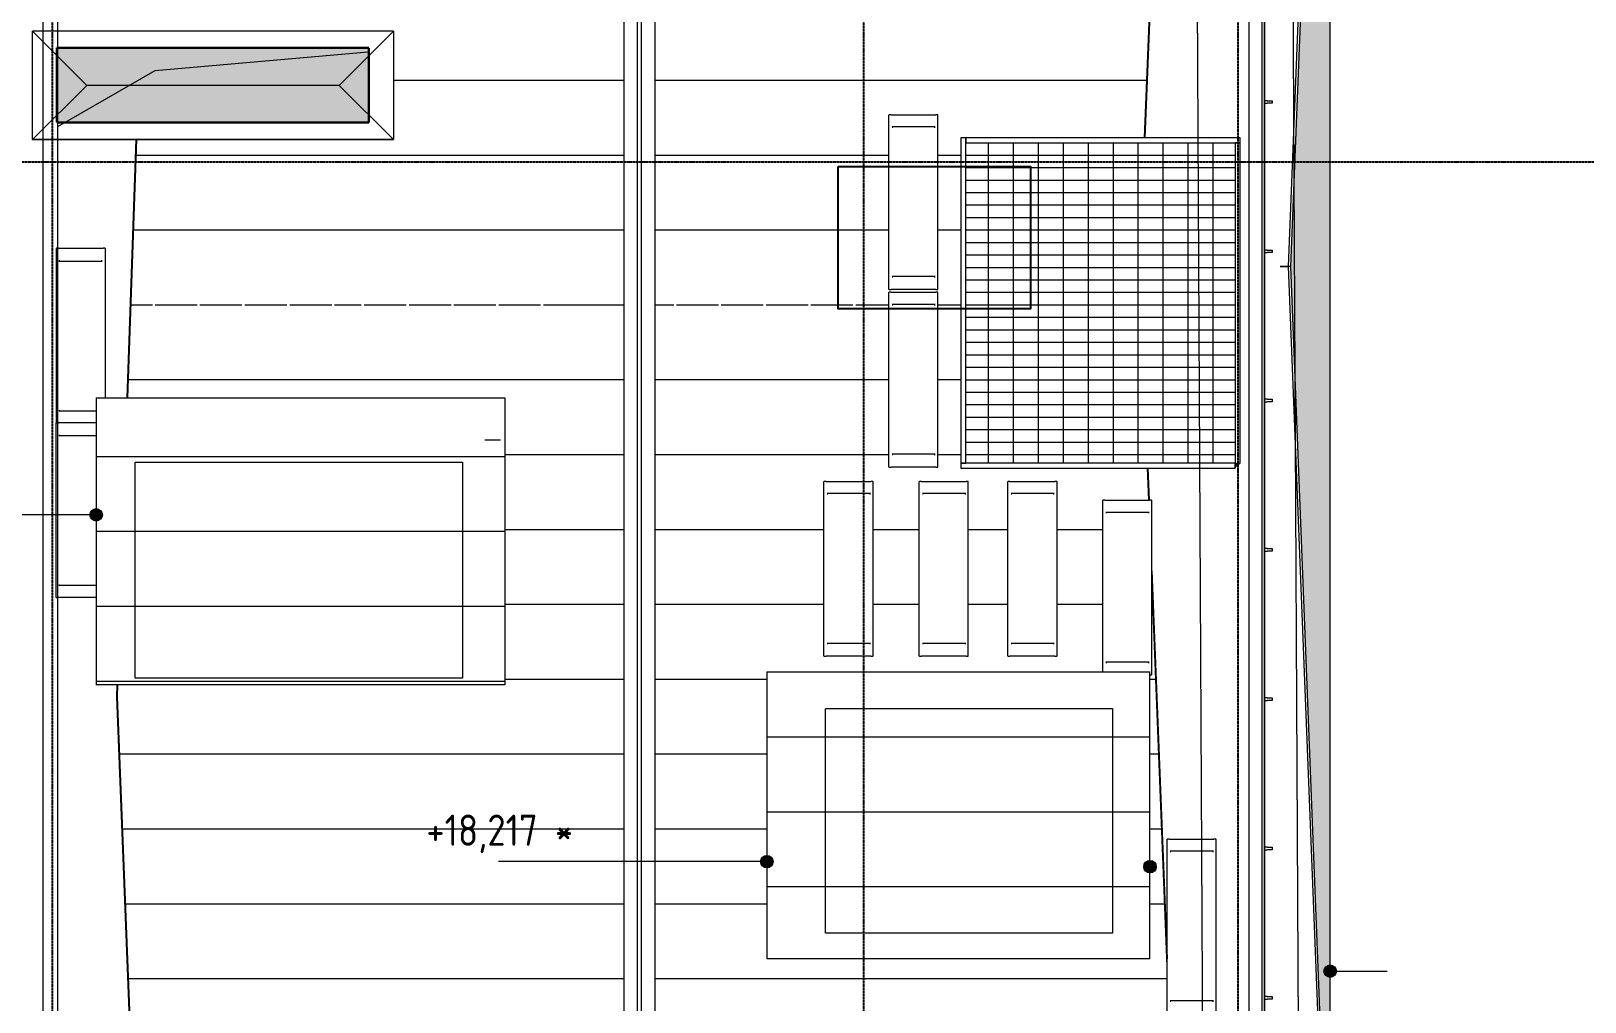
# Model space of a CAD drawing. Header units: millimetres. Extents: x -99936 to 523262, y -63190 to 327013.
# Drawn here: x 412247 to 424697, y 29809 to 37590 of the extents above; entities that cross this region are included whole.
import ezdxf

# ---------------------------------------------------------------- set-up
doc = ezdxf.new("R2010")
doc.units = ezdxf.units.MM
doc.linetypes.add('ADSK_Линия сетки', pattern=[25, 20, -2.5, 0, -2.5])
doc.linetypes.add('ADSK_Штриховая_ш3 п1_5', pattern=[4.5, 3, -1.5])
for name, color, linetype, lineweight in [('0_АР', 8, 'Continuous', 20), ('Антураж', 7, 'Continuous', 18), ('Воздуховоды', 7, 'Continuous', 18), ('Несущие колонны', 7, 'Continuous', 18), ('Ограждение', 251, 'Continuous', 18)]:
    doc.layers.add(name, color=color, linetype=linetype, lineweight=lineweight)
doc.layers.add('oborudovanie', color=1, linetype='Continuous')
doc.layers.add('Обобщенные модели', color=5, linetype='Continuous', lineweight=18, true_color=0x0000ff)
doc.styles.add('GOST Common_1', font='GOST Common_0.ttf', dxfattribs={"width": 0.9, "height": 200})

# ---------------------------------------------------------------- blocks, each defined once
blk = doc.blocks.new('Ограждение - 20 доп поручень 300-1864261-План кровли АР копия 1')
at = {"layer": 'Ограждение'}
for p, q in [((-60, 10), (-40, 10)), ((-60, 10), (-60, -10)), ((0, 10), (-40, 10)), ((0, -10), (0, 10)), ((-40, -10), (-60, -10)), ((-40, -10), (0, -10))]:
    blk.add_line(p, q, dxfattribs=at)
blk = doc.blocks.new('Ограждение - Ограждение-2505142-План кровли АР копия 1')
at = {"extrusion": (0, 0, -1), "zscale": -1, "rotation": 180}
for p in [(-3272, 37026), (-3272, 35829), (-3272, 34633), (-3272, 33436), (-3272, 32240), (-3272, 31043), (-3272, 29846)]:
    blk.add_blockref('Ограждение - 20 доп поручень 300-1864261-План кровли АР копия 1', p, dxfattribs=at)
blk = doc.blocks.new('Тип верхнего поручня - Верхний поручень_Внутренний_-2505167-План кровли АР копия 1')
at = {"layer": 'Ограждение'}
for p, q in [((3192, 20428), (3192, 43293)), ((3212, 43293), (3212, 20438))]:
    blk.add_line(p, q, dxfattribs=at)
blk = doc.blocks.new('Тип верхнего поручня - Верхний поручень_Внутренний_-V27-План кровли АР копия 1')
at = {"layer": 'Ограждение'}
for p, q in [((3192, 20428), (3192, 43293)), ((3212, 20438), (3212, 43293))]:
    blk.add_line(p, q, dxfattribs=at)
blk = doc.blocks.new('Planka_konka_K1 - Кровля - Планка конька К1-2963679-План кровли АР копия 1')
at = {"layer": 'Обобщенные модели'}
for p, q in [((13000, 125), (-13000, 125)), ((13000, 17), (-13000, 17)), ((-13000, -17), (13000, -17)), ((13000, -125), (-13000, -125))]:
    blk.add_line(p, q, dxfattribs=at)
blk = doc.blocks.new('Ограждение - Ограждение-2981897-План кровли АР копия 1')
at = {"layer": 'Ограждение'}
for p, q in [((-3037, 34317), (-2913, 34317)), ((-2913, 34315), (-3037, 34315)), ((-2913, 34317), (-2913, 34315))]:
    blk.add_line(p, q, dxfattribs=at)
blk = doc.blocks.new('Construction_Roof-Accessories_Lindab_KO - Construction_Roof-Accessories_Lindab_KO-V55-План кровли АР копия 1')
at = {"layer": 'Обобщенные модели', "lineweight": 9}
for p, q in [((1527, 33887), (1181, 33887)), ((1181, 33885), (1187, 33885)), ((1519, 33885), (1527, 33885))]:
    blk.add_line(p, q, dxfattribs=at)
blk = doc.blocks.new('Construction_Roof-Accessories_Lindab_BR - Construction_Roof-Accessories_Lindab_BR-V56-План кровли АР копия 1')
at = {"layer": 'Обобщенные модели', "lineweight": 9}
for p, q in [((1155, 33984), (1157, 33984)), ((1155, 32584), (1155, 33984)), ((1172, 33984), (1157, 33984)), ((1172, 33984), (1178, 33984)), ((1178, 33984), (1185, 33984)), ((1185, 33984), (1522, 33984)), ((1522, 33984), (1529, 33984)), ((1529, 33984), (1531, 33984)), ((1546, 33984), (1531, 33984)), ((1546, 33984), (1549, 33984)), ((1549, 32584), (1549, 33984)), ((1157, 32584), (1155, 32584)), ((1157, 32584), (1172, 32584)), ((1178, 32584), (1172, 32584)), ((1185, 32584), (1178, 32584)), ((1522, 32584), (1185, 32584)), ((1529, 32584), (1522, 32584)), ((1531, 32584), (1529, 32584)), ((1531, 32584), (1546, 32584)), ((1549, 32584), (1546, 32584))]:
    blk.add_line(p, q, dxfattribs=at)
blk = doc.blocks.new('Construction_Roof-Accessories_Lindab_BR - Construction_Roof-Accessories_Lindab_BR-V57-План кровли АР копия 1')
at = {"layer": 'Обобщенные модели', "lineweight": 9}
for p, q in [((445, 33984), (446, 33984)), ((445, 32584), (445, 33984)), ((462, 33984), (446, 33984)), ((462, 33984), (468, 33984)), ((468, 33984), (475, 33984)), ((475, 33984), (812, 33984)), ((812, 33984), (818, 33984)), ((818, 33984), (821, 33984)), ((836, 33984), (821, 33984)), ((836, 33984), (838, 33984)), ((838, 32584), (838, 33984)), ((446, 32584), (445, 32584)), ((446, 32584), (462, 32584)), ((468, 32584), (462, 32584)), ((475, 32584), (468, 32584)), ((812, 32584), (475, 32584)), ((818, 32584), (812, 32584)), ((821, 32584), (818, 32584)), ((821, 32584), (836, 32584)), ((838, 32584), (836, 32584))]:
    blk.add_line(p, q, dxfattribs=at)
blk = doc.blocks.new('Construction_Roof-Accessories_Lindab_KO - Construction_Roof-Accessories_Lindab_KO-V58-План кровли АР копия 1')
at = {"layer": 'Обобщенные модели', "lineweight": 9}
for p, q in [((-6442, 34551), (-6449, 34551)), ((-6449, 34550), (-6150, 34550))]:
    blk.add_line(p, q, dxfattribs=at)
blk = doc.blocks.new('Construction_Roof-Accessories_Lindab_BR - Construction_Roof-Accessories_Lindab_BR-V59-План кровли АР копия 1')
at = {"layer": 'Обобщенные модели', "lineweight": 9}
for p, q in [((-6471, 35853), (-6468, 35853)), ((-6471, 35853), (-6471, 34455)), ((-6453, 35853), (-6468, 35853)), ((-6453, 35853), (-6451, 35853)), ((-6451, 35853), (-6444, 35853)), ((-6444, 35853), (-6107, 35853)), ((-6107, 35853), (-6100, 35853)), ((-6100, 35853), (-6094, 35853)), ((-6079, 35853), (-6094, 35853)), ((-6079, 35853), (-6077, 35853)), ((-6077, 35853), (-6077, 34654)), ((-6466, 34453), (-6453, 34453)), ((-6451, 34453), (-6453, 34453)), ((-6444, 34453), (-6451, 34453)), ((-6150, 34453), (-6444, 34453))]:
    blk.add_line(p, q, dxfattribs=at)
blk = doc.blocks.new('Construction_Roof-Accessories_Lindab_KO - Construction_Roof-Accessories_Lindab_KO-V60-План кровли АР копия 1')
at = {"layer": 'Обобщенные модели', "lineweight": 9}
for p, q in [((-6443, 33153), (-6450, 33153)), ((-6450, 33152), (-6150, 33152))]:
    blk.add_line(p, q, dxfattribs=at)
blk = doc.blocks.new('Construction_Roof-Accessories_Lindab_BR - Construction_Roof-Accessories_Lindab_BR-V61-План кровли АР копия 1')
at = {"layer": 'Обобщенные модели', "lineweight": 9}
for p, q in [((-6472, 34455), (-6470, 34455)), ((-6472, 34455), (-6472, 33055)), ((-6466, 34455), (-6470, 34455)), ((-6470, 33055), (-6472, 33055)), ((-6470, 33055), (-6454, 33055)), ((-6452, 33055), (-6454, 33055)), ((-6446, 33055), (-6452, 33055)), ((-6150, 33055), (-6446, 33055))]:
    blk.add_line(p, q, dxfattribs=at)
blk = doc.blocks.new('Антураж 9 - Антураж 9-5661486-План кровли АР копия 1')
at = {"layer": 'Антураж'}
for p, q in [((3404, 35708), (3687, 42934)), ((2251, 36739), (2471, 42384)), ((2474, 42384), (2253, 36739)), ((3337, 35708), (3404, 35708)), ((3404, 35708), (3337, 35708)), ((3406, 35708), (3343, 35708)), ((3343, 35708), (3406, 35708)), ((3404, 35708), (3419, 35709)), ((3687, 28480), (3404, 35708)), ((3419, 35708), (3404, 35708)), ((2284, 33834), (2274, 34091)), ((2276, 34091), (2286, 33834)), ((2308, 33268), (2430, 30160)), ((2430, 30101), (2308, 33209))]:
    blk.add_line(p, q, dxfattribs=at)
blk = doc.blocks.new('Антураж 11 - Антураж 11-5662270-План кровли АР копия 1')
at = {"layer": 'Антураж'}
for p, q in [((-5901, 34654), (-5829, 36724)), ((-5827, 36724), (-5899, 34654)), ((-5985, 32259), (-5981, 32354)), ((-5761, 26529), (-5985, 32259)), ((-5982, 32259), (-5985, 32259)), ((-5979, 32354), (-5982, 32259)), ((-5982, 32259), (-5759, 26529))]:
    blk.add_line(p, q, dxfattribs=at)
blk = doc.blocks.new('Ограждение - Ограждение-5943273-План кровли АР копия 1')
at = {"layer": 'Ограждение'}
for p, q in [((777, 36739), (777, 34131)), ((817, 36739), (777, 36739)), ((3015, 36739), (817, 36739)), ((817, 34131), (817, 36739)), ((817, 36739), (817, 36699)), ((3015, 36699), (3015, 36739)), ((817, 36699), (3015, 36699)), ((2975, 36699), (2975, 34131)), ((3015, 36699), (2975, 36699)), ((3015, 34131), (3015, 36699)), ((2975, 34131), (777, 34131)), ((777, 34131), (817, 34131)), ((777, 34131), (777, 34091)), ((2975, 34131), (3015, 34131)), ((2975, 34091), (2975, 34131)), ((2982, 34123), (2975, 34123)), ((2982, 34131), (2982, 34123)), ((2982, 34123), (3007, 34123)), ((2982, 34098), (2982, 34123)), ((3007, 34123), (3007, 34131)), ((777, 34091), (2975, 34091)), ((2975, 34098), (2982, 34098))]:
    blk.add_line(p, q, dxfattribs=at)
blk = doc.blocks.new('Construction_Roof-Accessories_Lindab_BR - Construction_Roof-Accessories_Lindab_BR-V84-План кровли АР копия 1')
at = {"layer": 'Обобщенные модели', "lineweight": 9}
for p, q in [((1915, 33834), (1916, 33834)), ((1915, 32458), (1915, 33834)), ((1932, 33834), (1916, 33834)), ((1932, 33834), (1938, 33834)), ((1938, 33834), (1945, 33834)), ((1945, 33834), (2282, 33834)), ((2282, 33834), (2288, 33834)), ((2288, 33834), (2291, 33834)), ((2306, 33834), (2291, 33834)), ((2306, 33834), (2308, 33834)), ((2308, 32434), (2308, 33834)), ((2293, 32434), (2306, 32434)), ((2308, 32434), (2306, 32434))]:
    blk.add_line(p, q, dxfattribs=at)
blk = doc.blocks.new('Зонт прямоугольного сечения - Стандартное-5963003-План кровли АР копия 1')
at = {"layer": 'Воздуховоды'}
for p, q in [((0, 1010), (-435, 1445)), ((-435, 1445), (-435, -1445)), ((-435, 1445), (435, 1445)), ((-435, 1445), (435, 1445)), ((-435, 1445), (-435, -1445)), ((435, 1445), (0, 1010)), ((435, -1445), (435, 1445)), ((435, 1445), (435, -1445)), ((0, 1010), (0, -1010)), ((-435, -1445), (0, -1010)), ((0, -1010), (435, -1445)), ((435, -1445), (-435, -1445)), ((435, -1445), (-435, -1445))]:
    blk.add_line(p, q, dxfattribs=at)
blk = doc.blocks.new('СПНК-Разрез пустотелой несущей конструкции-Колонна - HSS101_6X101_6X6_4-5963999-План кровли АР копия 1')
at = {"layer": 'Несущие колонны'}
for p, q in [((51, -51), (45, -51)), ((51, -45), (51, -51))]:
    blk.add_line(p, q, dxfattribs=at)

msp = doc.modelspace()

# ---------------------------------------------------------------- hatches: boundary and pattern name
at = {"layer": '0_АР'}
h = msp.add_hatch(color=256, dxfattribs=at)
h.paths.add_polyline_path([(460156.048, -526.128), (468569.459, -526.128), (468569.459, 470.859), (468481.418, 469.805), (468421.752, -474.784), (464071.312, -327.231), (460060.687, -462.432), (459998.422, -81.349), (459998.422, -526.128), (460149.25, -526.128)])
h.paths.add_polyline_path([(426848.189, -393.115), (426996.717, -393.115), (426995.842, -30.517), (426892.038, -280.991), (422574.472, -150.963), (418243.998, -302.79), (418181.719, 255.107), (418181.719, -393.115), (426834.404, -393.115)])
h.paths.add_polyline_path([(459998.422, 173.655), (460016.496, 178.563), (460106.837, 1715.554), (454775.129, 1522.727), (454768.656, 1484.019), (459998.422, 1484.019), (459998.422, 177.833)])
h.paths.add_polyline_path([(426996.717, 307.99), (426996.717, 1484.019), (431808.509, 1484.019), (431801.174, 1522.758), (426923.778, 1697.711), (426980.914, 312.038)])
h.paths.add_polyline_path([(418181.719, 498.461), (418449.786, 8044.464), (412395.486, 7833.234), (412388.989, 7794.377), (418181.719, 7794.377), (418181.719, 521.171)])
h.paths.add_polyline_path([(468569.459, 793.267), (468569.459, 7855.209), (474810.503, 7855.209), (474810.503, 8466.545), (474799.648, 8463.302), (474605.606, 7995.593), (468269.121, 8216.835), (468537.29, 799.29), (468551.342, 798.371), (468568.644, 793.496)])
h.paths.add_polyline_path([(444717.771, 1484.019), (454490.356, 1484.019), (454484.993, 1516.09), (447978.583, 1752.243), (447978.583, 1629.215), (438298.583, 1629.215), (438298.583, 1739.906), (432093.277, 1522.693), (432086.81, 1484.019), (444709.903, 1484.019)])
h.paths.add_polyline_path([(411793.26, 7794.377), (412110.688, 7794.377), (412105.58, 7824.926), (411796.08, 7895.033), (411970.992, 14167.216), (411736.117, 20164.305), (411690.795, 20175.916), (411690.795, 7794.377)])
h.paths.add_polyline_path([(474810.503, 8769.439), (474810.503, 16800.541), (474780.018, 16792.485), (474631.533, 12780.54), (474779.774, 8777.421), (474783.205, 8776.529)])
h.paths.add_polyline_path([(443273.93, 13315.94), (451515.613, 13634.753), (451524.958, 13673.918), (435026.374, 13673.918), (435036.378, 13633.972), (443273.9, 13315.942)])
h.paths.add_polyline_path([(429583.47, 13405.175), (434743.535, 13605.559), (434759.846, 13673.918), (430023.583, 13673.918), (430023.583, 21008.312), (429427.122, 21007.798), (429447.713, 20921.19), (429842.141, 20793.786), (429585.958, 13476.255)])
h.paths.add_polyline_path([(457100.321, 13409.872), (456816.083, 20843), (457389.976, 21005.252), (457399.649, 21047.105), (456625.269, 21047.105), (456625.269, 13673.918), (451796.602, 13673.918), (451806.282, 13633.349), (457093.451, 13410.162)])
h.paths.add_polyline_path([(474810.503, 17103.436), (474810.503, 32792.083), (474779.895, 32784.001), (474490.926, 24945.222), (474779.777, 17111.416), (474783.205, 17110.526)])
h.paths.add_polyline_path([(411690.795, 20470.394), (411735.74, 20481.908), (411958.454, 26169.966), (411735.987, 31850.241), (411690.795, 31861.818), (411690.795, 20474.46)])
h.paths.add_polyline_path([(464256.639, 20578.857), (463978.908, 27851.092), (463950.437, 27858.488), (463950.437, 21047.105), (457667.517, 21047.105), (457677.332, 21004.632), (464062.166, 20591.443)])
h.paths.add_polyline_path([(422311.501, 20701.207), (429147.245, 20951.717), (429160.161, 21008.312), (422655.84, 21008.312), (422655.84, 28188.447), (422612.394, 28177.317), (422318.663, 20879.162)])
h.paths.add_polyline_path([(463950.437, 28147.689), (463979.112, 28155.137), (464268.312, 35727.695), (464206.707, 37340.787), (463950.437, 37340.787), (463950.437, 28154.433)])
h.paths.add_polyline_path([(422655.84, 28465.231), (422655.84, 42943.283), (422621.022, 42934.364), (422337.867, 35703.511), (422621.004, 28474.156), (422655.355, 28465.356)])
h.paths.add_polyline_path([(411690.795, 32156.296), (411726.381, 32165.412), (411915.149, 37559.495), (411726.553, 42947.712), (411690.795, 42956.872), (411690.795, 32160.362)])
h.paths.add_polyline_path([(474810.503, 33094.978), (474810.503, 43242.685), (474778.616, 43234.402), (474593.967, 38155.311), (474779.777, 33102.958), (474783.205, 33102.068)])
h.paths.add_polyline_path([(464178.064, 38090.787), (463985.863, 43123.483), (463950.437, 43132.685), (463950.437, 38090.787), (464171.279, 38090.787)])
h.paths.add_polyline_path([(422655.84, 43220.068), (422655.84, 43712.396), (411690.795, 43712.396), (411690.795, 43251.35), (411726.898, 43260.599), (411851.013, 43604.774), (417072.423, 43417.467), (422496.578, 43611.919), (422620.729, 43229.062), (422655.504, 43220.154)])
h.paths.add_polyline_path([(463950.437, 43421.886), (464022.861, 43440.697), (464125.568, 43776.855), (469381.545, 43594.919), (474632.611, 43776.746), (474754.158, 43546.521), (474810.503, 43531.886), (474810.503, 43894.592), (463950.437, 43894.592), (463950.437, 43435.823)])
h = msp.add_hatch(dxfattribs=at)
h.set_pattern_fill('FP_10', color=256, style=0, pattern_type=2)
h.set_pattern_definition([(0, (417273.7, -4.2), (0, 600), [])])
h.paths.add_polyline_path([(411799.703, 7894.212), (411822.92, 7915.495), (411797.444, 7943.758), (411796.08, 7895.033)])
h.paths.add_polyline_path([(411885.506, 8138.243), (411887.742, 8140.259), (412001.249, 12206.904), (411999.071, 12206.904), (411887.838, 8221.788)])
h.paths.add_polyline_path([(413043.274, 9045.955), (413055.018, 9046.91), (413186.217, 9165.215), (417016.443, 12676.343), (417016.443, 12785.212), (416995.452, 12785.212), (416995.452, 38785.212), (417105.24, 38785.212), (413154.987, 42379.449), (412953.155, 42384.672), (413121.346, 37589.666), (415149.66, 37589.666), (415149.66, 36719.666), (413091.953, 36719.666), (413019.745, 34649.384), (416043.766, 34649.384), (416043.766, 32349.384), (412939.525, 32349.384), (412936.237, 32255.131), (413159.887, 26524.505), (416043.766, 26524.505), (416043.766, 24224.505), (413097.591, 24224.505), (412994.82, 21591.187), (414586.836, 21591.187), (414586.836, 20521.187), (412953.061, 20521.187), (412945.664, 20330.978), (413097.38, 16443.499), (416043.766, 16443.499), (416043.766, 14143.499), (413185.555, 14143.499), (413043.301, 9046.91)])
h.paths.add_polyline_path([(412001.807, 12226.904), (412034.647, 13403.48), (412032.471, 13403.48), (411999.63, 12226.904)])
h.paths.add_polyline_path([(412033.029, 13423.48), (412035.206, 13423.48), (412050.795, 13986.801), (412049.924, 14028.784), (412034.502, 13476.255)])
h.paths.add_polyline_path([(412050.795, 14224.352), (412050.795, 14286.051), (412038.54, 14600.056), (412036.132, 14600.056), (412050.103, 14242.073)])
h.paths.add_polyline_path([(412037.76, 14620.056), (411821.12, 20166.698), (411690.795, 20200.203), (411690.795, 20198.502), (411810.03, 20167.849), (411809.042, 20162.975), (411741.312, 20162.975), (411736.117, 20164.305), (411736.341, 20158.585), (411751.47, 20159.332), (411819.174, 20159.112), (412035.351, 14620.056)])
h.paths.add_polyline_path([(411818.95, 20490.978), (411821.12, 20491.536), (412010.795, 25369.238), (412009.338, 25369.238), (411818.972, 20491.536)])
h.paths.add_polyline_path([(412010.119, 25389.238), (412012.262, 25389.238), (412042.835, 26172.618), (412027.49, 26565.814), (412025.082, 26565.814), (412040.543, 26168.781), (412010.169, 25390.535)])
h.paths.add_polyline_path([(412024.301, 26585.814), (412026.71, 26585.814), (411821.163, 31852.589), (411690.795, 31886.105), (411690.795, 31884.404), (411810.03, 31853.751), (411809.042, 31848.877), (411741.312, 31848.877), (411735.987, 31850.241), (411736.341, 31841.203), (411751.47, 31841.949), (411819.186, 31841.422), (412020.442, 26684.689)])
h.paths.add_polyline_path([(411726.562, 32170.587), (411737.393, 32174.366), (411726.694, 32174.366), (411726.667, 32173.576)])
h.paths.add_polyline_path([(416408.869, 35449.608), (416407.944, 35442.108), (416408.65, 35445.99)])
h.paths.add_polyline_path([(416408.869, 34995.175), (416407.944, 34987.675), (416408.65, 34991.557)])
h.paths.add_polyline_path([(414128.6, 34972.413), (413155.489, 34972.924), (413152.393, 34976.806), (413150.606, 34983.531), (413150.606, 34991.295), (413152.393, 34998.02), (413155.489, 35001.902), (413157.276, 35002.413), (413219.077, 35002.413), (413219.077, 35426.846), (413155.489, 35427.357), (413152.393, 35431.239), (413150.606, 35437.964), (413150.606, 35445.728), (413152.393, 35452.452), (413155.489, 35456.335), (413157.276, 35456.846), (416413.063, 35456.597), (416413.063, 35455.575), (416416.638, 35456.596), (416420.831, 35449.608), (416421.75, 35442.076), (416418.299, 35429.703), (416416.638, 35427.619), (416352.39, 35427.108), (416352.39, 35002.675), (416413.063, 35002.164), (416413.063, 35001.142), (416416.638, 35002.164), (416420.831, 34995.175), (416421.75, 34987.643), (416419.733, 34977.069), (416416.638, 34973.187), (414296.214, 34972.413)])
h.paths.add_polyline_path([(413936.691, 35002.413), (414892.712, 35002.675), (414892.712, 35426.533), (414915.73, 35426.533), (414915.73, 35002.675), (415252.235, 35002.675), (415252.235, 35426.533), (415275.253, 35426.533), (415275.253, 35002.675), (415611.758, 35002.675), (415611.758, 35426.533), (415634.776, 35426.533), (415634.776, 35002.675), (415971.281, 35002.675), (415971.281, 35425.675), (415994.299, 35425.675), (415994.299, 35002.675), (416329.372, 35002.675), (416329.372, 35427.108), (414678.755, 35426.846), (414678.755, 35002.989), (414655.737, 35002.989), (414655.737, 35426.846), (414319.232, 35426.846), (414319.232, 35002.989), (414296.214, 35002.989), (414296.214, 35426.846), (413959.709, 35426.846), (413959.709, 35002.989), (413936.691, 35002.989), (413936.691, 35426.846), (413600.186, 35426.846), (413600.186, 35003.846), (413577.168, 35003.846), (413577.168, 35426.846), (413242.095, 35426.846), (413242.095, 35002.413), (413767.233, 35002.413)])
h.paths.add_polyline_path([(411726.711, 42943.21), (411761.707, 42943.878), (411741.312, 42943.931), (411726.553, 42947.712), (411726.685, 42943.931)])
h.paths.add_polyline_path([(411802.849, 42950.652), (411802.807, 42951.877), (411690.795, 42980.674), (411690.795, 42979.459), (411802.807, 42950.663)])
h.paths.add_polyline_path([(411809.76, 43265.875), (411815.1, 43267.247), (411860.267, 43392.942), (411858.943, 43394.126), (411819.165, 43283.433), (411751.47, 43283.433), (411737.262, 43289.34), (411728.935, 43266.249), (411742.303, 43269.42), (411809.042, 43269.42), (411809.482, 43267.247)])
h.paths.add_polyline_path([(411838.319, 43522.477), (411885.302, 43522.477), (411891.672, 43529.596), (411840.647, 43576.03), (411822.958, 43526.979), (411831.63, 43526.135), (411835.206, 43523.389), (411835.553, 43522.477), (411836.996, 43522.477)])
h.paths.add_polyline_path([(411831.63, 43525.103), (411829.773, 43526.979), (411829.773, 43525.103)])
h = msp.add_hatch(dxfattribs=at)
h.set_pattern_fill('FP_12', color=256, style=0, pattern_type=2)
h.set_pattern_definition([(180, (419823.6, -4.2), (-7e-14, -600), [])])
h.paths.add_polyline_path([(417245.566, 12867.169), (417251.842, 12876.111), (417245.566, 12880.296)])
h.paths.add_polyline_path([(417245.566, 13223.326), (421335.387, 19356.948), (421057.182, 19346.094), (421155.468, 21796.787), (418518.148, 21797.469), (418518.148, 21804.287), (418510.648, 21804.713), (418510.648, 21816.787), (418498.148, 21816.787), (418498.142, 21829.287), (418485.648, 21829.287), (418485.648, 21836.787), (418478.148, 21836.787), (418478.829, 28886.787), (418624.428, 28886.787), (418624.428, 29803.094), (419018.298, 29803.094), (419018.298, 28886.787), (419245.826, 28886.787), (419245.826, 29803.094), (419639.696, 29803.094), (419639.696, 28886.787), (419834.225, 28886.787), (419834.225, 29803.094), (420228.095, 29803.094), (420228.095, 28886.787), (420577.393, 28886.787), (420577.393, 29803.094), (420971.262, 29803.094), (420971.262, 28886.787), (421348.346, 28886.787), (421348.346, 30096.424), (421227.036, 33204.764), (421227.036, 32429.407), (421211.723, 32429.407), (421211.723, 30154.13), (418142.593, 30154.13), (418142.593, 32454.13), (420833.167, 32454.13), (420833.167, 33829.407), (421202.659, 33829.407), (421192.63, 34086.376), (419695.234, 34087.057), (419695.915, 36734.984), (421169.7, 36734.984), (421389.993, 42379.614), (421185.515, 42373.962), (421157.406, 42348.81), (417241.395, 38785.212), (417245.566, 38785.212), (417245.566, 13476.255)])
h.paths.add_polyline_path([(422280.761, 20441.31), (422388.522, 20602.922), (422390.089, 20602.98), (422423.605, 20654.099), (422423.142, 20705.298), (422311.501, 20701.207), (422308.488, 20626.362), (422293.359, 20626.903), (422239.385, 20626.678), (422233.222, 20473.008), (422278.69, 20442.69)])
h.paths.add_polyline_path([(419187.741, 20510.787), (419143.148, 20510.787), (419143.148, 21713.012), (420343.148, 21713.012), (420343.148, 20510.787), (419549.108, 20510.787)])
h.paths.add_polyline_path([(422295.454, 20626.912), (422295.444, 20627.023), (422295.444, 20626.913)])
h.paths.add_polyline_path([(417944.415, 21403.094), (417914.259, 21403.094), (417914.259, 29803.094), (418308.129, 29803.094), (418308.129, 21403.094), (418103.639, 21403.094)])
h.paths.add_polyline_path([(422621.004, 28474.156), (422620.729, 28476.538), (422614.586, 28475.8), (422620.911, 28474.18)])
h.paths.add_polyline_path([(420460.176, 32579.588), (420073.327, 32579.588), (420073.327, 33979.588), (420467.197, 33979.588), (420467.197, 32579.588), (420462.113, 32579.588)])
h.paths.add_polyline_path([(418991.348, 32579.588), (418599.727, 32579.588), (418599.727, 33979.588), (418993.596, 33979.588), (418993.596, 32579.588)])
h.paths.add_polyline_path([(419393.315, 32579.588), (419363.158, 32579.588), (419363.158, 33979.588), (419757.028, 33979.588), (419757.028, 32579.588), (419549.108, 32579.588)])
h.paths.add_polyline_path([(419393.455, 34095.787), (419119.807, 34095.787), (419119.807, 35495.787), (419513.677, 35495.787), (419513.677, 34095.787), (419487.065, 34095.787)])
h.paths.add_polyline_path([(417339.355, 34957.795), (417340.28, 34965.295), (417339.575, 34961.414)])
h.paths.add_polyline_path([(417339.355, 35412.228), (417340.28, 35419.728), (417339.575, 35415.847)])
h.paths.add_polyline_path([(417380.905, 34950.295), (417335.162, 34950.806), (417335.162, 34951.828), (417331.586, 34950.807), (417327.394, 34957.795), (417326.475, 34965.327), (417328.491, 34975.902), (417331.587, 34979.784), (417395.834, 34980.295), (417395.834, 35404.728), (417335.162, 35405.239), (417335.162, 35406.261), (417331.587, 35405.239), (417327.394, 35412.228), (417326.475, 35419.76), (417328.491, 35430.335), (417331.587, 35434.217), (418986.305, 35434.217), (418989.624, 35429.703), (418991.188, 35423.61), (418991.188, 35415.846), (418989.401, 35409.121), (418986.305, 35405.239), (418984.517, 35404.728), (418855.513, 35404.728), (418855.513, 34980.871), (418832.495, 34980.871), (418832.495, 35404.728), (418495.99, 35404.728), (418495.99, 34980.871), (418472.972, 34980.871), (418472.972, 35404.728), (418136.467, 35404.728), (418136.467, 34980.871), (418113.449, 34980.871), (418113.449, 35404.728), (417776.943, 35404.728), (417776.943, 34981.728), (417753.926, 34981.728), (417753.926, 35404.728), (417418.852, 35404.728), (417418.852, 34980.295), (418986.305, 34979.784), (418989.401, 34975.902), (418991.188, 34969.177), (418991.188, 34961.413), (418989.401, 34954.688), (418986.305, 34950.806), (418984.517, 34950.295), (417401.098, 34950.295)])
h.paths.add_polyline_path([(419121.641, 35519.057), (419119.807, 35519.057), (419119.807, 36919.057), (419513.677, 36919.057), (419513.677, 35519.057), (419122.683, 35519.057)])
h.paths.add_polyline_path([(422324.79, 35704.046), (422324.781, 35704.155), (422324.781, 35704.047)])
h.paths.add_polyline_path([(422620.824, 42929.321), (422620.729, 42934.289), (422601.418, 42930.278), (422620.729, 42929.325)])
h.paths.add_polyline_path([(422620.715, 43229.066), (422619.183, 43233.79), (422613.046, 43231.031), (422619.183, 43229.458)])
h.paths.add_polyline_path([(422536.484, 43230.264), (422484.47, 43391.244), (422482.35, 43389.346), (422533.502, 43231.031)])
msp.add_hatch(color=256, dxfattribs=at).paths.add_polyline_path([(414489.967, 36855.787), (414953.17, 36855.787), (414953.17, 37455.787), (412453.148, 37455.787), (412453.148, 36855.787), (414128.6, 36855.787)])
at = {"layer": '0_АР', "lineweight": 9}
h = msp.add_hatch(dxfattribs=at)
h.set_pattern_fill('FP_51', color=256, style=0, pattern_type=2)
h.set_pattern_definition([(0, (418918.58, -4.21), (0, 100), []), (90, (418918.58, -4.21), (-200, 1e-14), [])])
h.paths.add_polyline_path([(421893.234, 34126.376), (421893.234, 36694.984), (419735.234, 36694.984), (419735.234, 34126.376), (421717.311, 34126.376)])
h.paths.add_polyline_path([(421900.734, 34118.876), (421900.734, 34126.376), (421893.234, 34125.694), (421893.234, 34118.876), (421899.092, 34118.876)])
h.paths.add_polyline_path([(421909.999, 34106.376), (421913.234, 34106.376), (421913.219, 34118.876), (421900.734, 34118.45), (421900.734, 34106.376), (421909.983, 34106.376)])
at = {"layer": '0_АР'}
h = msp.add_hatch(dxfattribs=at)
h.set_pattern_fill('FP_27', color=256, style=0, pattern_type=2)
h.set_pattern_definition([(0, (419484.64, -13819.6), (0, 600), [])])
h.paths.add_polyline_path([(412768.766, 32349.384), (416043.766, 32349.384), (416043.766, 34649.384), (412768.766, 34649.384), (412768.766, 32366.431)])
h.paths.add_polyline_path([(416006.04, 34311.107), (415881.609, 34311.107), (415881.609, 34313.107), (416006.04, 34313.107)])
h = msp.add_hatch(color=256, dxfattribs=at)
edge = h.paths.add_edge_path()
edge.add_arc((412768.766, 33712.29), 50, 0, 360)
h = msp.add_hatch(dxfattribs=at)
h.set_pattern_fill('FP_28', color=256, style=0, pattern_type=2)
h.set_pattern_definition([(180, (414495.85, 12133), (7e-14, -600), [])])
h.paths.add_polyline_path([(418142.593, 30154.13), (421211.723, 30154.13), (421211.723, 32454.13), (418142.593, 32454.13), (418142.593, 30324.25)])
h = msp.add_hatch(color=256, dxfattribs=at)
edge = h.paths.add_edge_path()
edge.add_arc((418142.593, 30933.686), 50, 0, 360)
h = msp.add_hatch(color=256, dxfattribs=at)
edge = h.paths.add_edge_path()
edge.add_arc((421211.723, 30892.927), 50, 0, 360)
h = msp.add_hatch(color=256, dxfattribs=at)
edge = h.paths.add_edge_path()
edge.add_arc((422655.84, 30055.188), 50, 0, 360)

# ---------------------------------------------------------------- linework, layer by layer
at = {"linetype": 'ADSK_Линия сетки'}
for p, q in [((418918.148, -3728.718), (418918.148, 44218.786)), ((421918.148, -3728.718), (421918.148, 44218.786)), ((412418.148, -3728.718), (412418.148, 44105.851)), ((405120.6, 36540.787), (474923.436, 36540.787))]:
    msp.add_line(p, q, dxfattribs=at)
at = {"layer": '0_АР', "linetype": 'ADSK_Штриховая_ш3 п1_5'}
for p, q in [((422446.987, 20778.312), (422331.388, 43521.068)), ((412462.357, 20573.213), (412462.357, 42817.33)), ((421565.266, 42756.195), (421681.043, 19978.312)), ((413081.46, 34135.012), (415703.569, 34135.012)), ((413081.46, 32402.902), (413081.46, 34135.012)), ((415703.569, 34135.012), (415703.569, 32402.902)), ((415703.569, 32402.902), (413081.46, 32402.902)), ((418611.679, 32159.98), (420911.679, 32159.98)), ((418611.679, 30359.98), (418611.679, 32159.98)), ((420911.679, 32159.98), (420911.679, 30359.98)), ((420911.679, 30359.98), (418611.679, 30359.98))]:
    msp.add_line(p, q, dxfattribs=at)
at = {"layer": '0_АР'}
for p, q in [((412340.795, 43062.396), (412340.795, 8444.377)), ((422005.84, 20358.312), (422005.84, 43062.396)), ((422621.022, 42934.364), (422337.847, 35704.038)), ((422655.84, 28465.231), (422655.84, 42943.283)), ((413241.78, 37274.118), (414947.334, 37424.118)), ((412462.357, 36824.118), (413241.78, 37274.118)), ((422337.847, 35704.038), (422621.004, 28474.156)), ((412768.766, 34649.384), (416043.766, 34649.384)), ((412768.766, 34649.384), (412768.766, 32349.384)), ((416043.766, 34649.384), (416043.766, 32349.384)), ((421913.234, 34106.376), (421913.234, 34118.876)), ((421900.734, 34106.376), (421913.234, 34106.376)), ((418142.593, 32454.13), (421211.723, 32454.13)), ((418142.593, 32454.13), (418142.593, 30154.13)), ((421211.723, 30154.13), (421211.723, 32454.13)), ((416043.766, 32349.384), (412768.766, 32349.384)), ((421211.723, 30154.13), (418142.593, 30154.13))]:
    msp.add_line(p, q, dxfattribs=at)
at = {"layer": '0_АР', "linetype": 'ADSK_Штриховая_ш3 п1_5', "lineweight": 30}
for p, q in [((414953.17, 37455.787), (412453.148, 37455.787)), ((412453.148, 37455.787), (412453.148, 36855.787)), ((414953.17, 36855.787), (414953.17, 37455.787)), ((412453.148, 36855.787), (414953.17, 36855.787))]:
    msp.add_line(p, q, dxfattribs=at)
at = {"layer": '0_АР', "lineweight": 20}
for p, q in [((412768.766, 33712.29), (409487.957, 33712.29)), ((416599.985, 30933.686), (415993.437, 30933.686)), ((418142.593, 30933.686), (416599.985, 30933.686)), ((422655.84, 30055.188), (423111.339, 30055.188))]:
    msp.add_line(p, q, dxfattribs=at)
at = {"layer": '0_АР'}
for centre in [(412768.766, 33712.29), (418142.593, 30933.686), (421211.723, 30892.927), (422655.84, 30055.188)]:
    msp.add_circle(centre, 50, dxfattribs=at)
at = {"layer": 'oborudovanie'}
msp.add_lwpolyline([(418714.624, 36503.836), (420254.624, 36503.836), (420254.624, 35363.836), (418714.624, 35363.836)], close=True, dxfattribs=at)

# ---------------------------------------------------------------- block references
at = {"layer": '0_АР'}
for name, p in [('Антураж 11 - Антураж 11-5662270-План кровли АР копия 1', (418918.583, -4.213)), ('Антураж 9 - Антураж 9-5661486-План кровли АР копия 1', (418918.583, -4.213)), ('Ограждение - Ограждение-2505142-План кровли АР копия 1', (418918.583, -4.213)), ('Тип верхнего поручня - Верхний поручень_Внутренний_-2505167-План кровли АР копия 1', (418918.583, -4.213)), ('Тип верхнего поручня - Верхний поручень_Внутренний_-V27-План кровли АР копия 1', (418918.583, -4.213)), ('Construction_Roof-Accessories_Lindab_BR - Construction_Roof-Accessories_Lindab_BR-V57-План кровли АР копия 1', (418675.232, 2935.256)), ('Construction_Roof-Accessories_Lindab_KO - Construction_Roof-Accessories_Lindab_KO-V55-План кровли АР копия 1', (417965.063, 2935.256)), ('Ограждение - Ограждение-5943273-План кровли АР копия 1', (418918.583, -4.213)), ('Construction_Roof-Accessories_Lindab_BR - Construction_Roof-Accessories_Lindab_BR-V59-План кровли АР копия 1', (418918.583, -4.213)), ('Construction_Roof-Accessories_Lindab_KO - Construction_Roof-Accessories_Lindab_KO-V55-План кровли АР копия 1', (417965.063, 1735.256)), ('Construction_Roof-Accessories_Lindab_BR - Construction_Roof-Accessories_Lindab_BR-V57-План кровли АР копия 1', (418675.232, 1511.986)), ('Construction_Roof-Accessories_Lindab_KO - Construction_Roof-Accessories_Lindab_KO-V55-План кровли АР копия 1', (417965.063, 1511.986)), ('Construction_Roof-Accessories_Lindab_KO - Construction_Roof-Accessories_Lindab_KO-V58-План кровли АР копия 1', (418918.583, -4.213)), ('Construction_Roof-Accessories_Lindab_BR - Construction_Roof-Accessories_Lindab_BR-V61-План кровли АР копия 1', (418918.583, -4.213)), ('Construction_Roof-Accessories_Lindab_KO - Construction_Roof-Accessories_Lindab_KO-V60-План кровли АР копия 1', (418918.583, 1195.787)), ('Ограждение - Ограждение-2981897-План кровли АР копия 1', (418918.583, -4.213)), ('Construction_Roof-Accessories_Lindab_KO - Construction_Roof-Accessories_Lindab_KO-V55-План кровли АР копия 1', (417965.063, 311.986)), ('СПНК-Разрез пустотелой несущей конструкции-Колонна - HSS101_6X101_6X6_4-5963999-План кровли АР копия 1', (421867.907, 34164.231)), ('Construction_Roof-Accessories_Lindab_BR - Construction_Roof-Accessories_Lindab_BR-V57-План кровли АР копия 1', (418155.151, -4.213)), ('Construction_Roof-Accessories_Lindab_KO - Construction_Roof-Accessories_Lindab_KO-V55-План кровли АР копия 1', (417444.982, -4.213)), ('Construction_Roof-Accessories_Lindab_BR - Construction_Roof-Accessories_Lindab_BR-V57-План кровли АР копия 1', (418918.583, -4.213)), ('Construction_Roof-Accessories_Lindab_KO - Construction_Roof-Accessories_Lindab_KO-V55-План кровли АР копия 1', (418208.414, -4.213)), ('Construction_Roof-Accessories_Lindab_BR - Construction_Roof-Accessories_Lindab_BR-V56-План кровли АР копия 1', (418918.583, -4.213)), ('Construction_Roof-Accessories_Lindab_KO - Construction_Roof-Accessories_Lindab_KO-V55-План кровли АР копия 1', (418918.583, -4.213)), ('Construction_Roof-Accessories_Lindab_BR - Construction_Roof-Accessories_Lindab_BR-V84-План кровли АР копия 1', (418918.583, -4.213)), ('Construction_Roof-Accessories_Lindab_KO - Construction_Roof-Accessories_Lindab_KO-V55-План кровли АР копия 1', (419678.422, -154.394)), ('Construction_Roof-Accessories_Lindab_KO - Construction_Roof-Accessories_Lindab_KO-V60-План кровли АР копия 1', (418918.583, -4.213)), ('Construction_Roof-Accessories_Lindab_KO - Construction_Roof-Accessories_Lindab_KO-V55-План кровли АР копия 1', (417444.982, -1204.213)), ('Construction_Roof-Accessories_Lindab_KO - Construction_Roof-Accessories_Lindab_KO-V55-План кровли АР копия 1', (418208.414, -1204.213)), ('Construction_Roof-Accessories_Lindab_KO - Construction_Roof-Accessories_Lindab_KO-V55-План кровли АР копия 1', (418918.583, -1204.213)), ('Construction_Roof-Accessories_Lindab_KO - Construction_Roof-Accessories_Lindab_KO-V55-План кровли АР копия 1', (419678.422, -1354.394)), ('Construction_Roof-Accessories_Lindab_BR - Construction_Roof-Accessories_Lindab_BR-V57-План кровли АР копия 1', (420903.77, -2870.208)), ('Construction_Roof-Accessories_Lindab_KO - Construction_Roof-Accessories_Lindab_KO-V55-План кровли АР копия 1', (420193.601, -2870.208)), ('Construction_Roof-Accessories_Lindab_KO - Construction_Roof-Accessories_Lindab_KO-V55-План кровли АР копия 1', (420193.601, -4070.208))]:
    msp.add_blockref(name, p, dxfattribs=at)
for name, p, rotation in [('Planka_konka_K1 - Кровля - Планка конька К1-2963679-План кровли АР копия 1', (417120.509, 25785.212), 89.99999999999991), ('Зонт прямоугольного сечения - Стандартное-5963003-План кровли АР копия 1', (413704.66, 37154.666), 270.0000000000001), ('Construction_Roof-Accessories_Lindab_KO - Construction_Roof-Accessories_Lindab_KO-V55-План кровли АР копия 1', (413996.524, 69632.496), 180)]:
    msp.add_blockref(name, p, dxfattribs=dict(at, rotation=rotation))

# ---------------------------------------------------------------- texts
at = {"layer": '0_АР', "lineweight": 20, "insert": (415413.907, 31310.393), "char_height": 250, "width": 1390.87157, "attachment_point": 1, "line_spacing_factor": 1.022761, "style": 'GOST Common_1'}
msp.add_mtext('+18,217 *', dxfattribs=at)

doc.saveas('drawing.dxf')
